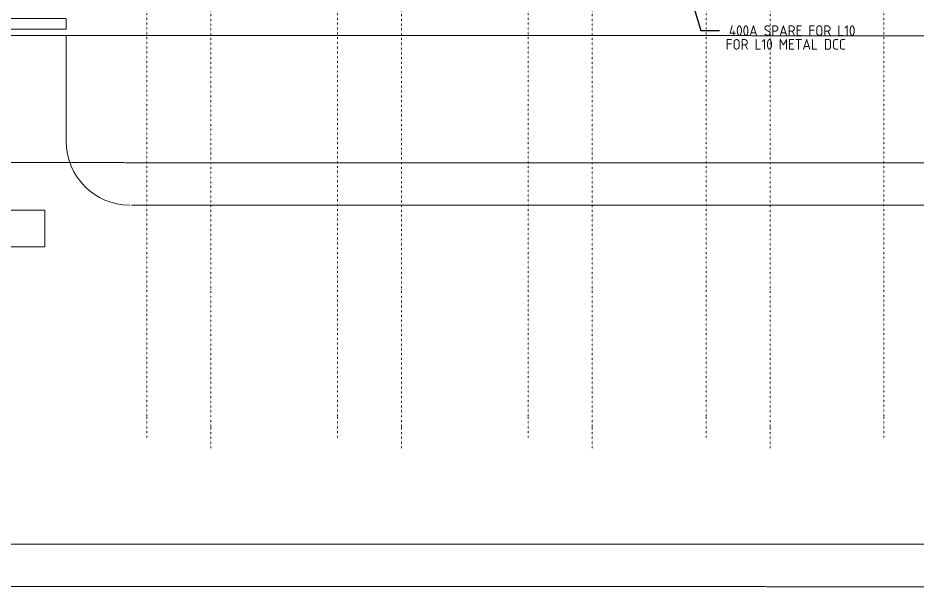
# Model space of a CAD drawing. Extents: x -168053 to 290600, y -560063 to 131745.
# Drawn here: x -9098 to 33335, y -35530 to -8679 of the extents above; entities that cross this region are included whole.
import ezdxf
from ezdxf.enums import TextEntityAlignment as Align

# ---------------------------------------------------------------- set-up
doc = ezdxf.new("R2010")
doc.units = 0
doc.header["$LTSCALE"] = 250
for name, pattern in [('H12PL1$0$CENTERK4', [0.3582, 0.3333, -0.0083, 0.0083, -0.0083]), ('H12PL1$0$JJP_三點線', [0.9, 0.3, -0.15, 0, -0.15, 0, -0.15, 0, -0.15]), ('H12PL25$0$JJP_三點線', [0.9, 0.3, -0.15, 0, -0.15, 0, -0.15, 0, -0.15])]:
    doc.linetypes.add(name, pattern=pattern)
for name, color, linetype in [('H12PL1$0$L10_14_DOURO', 252, 'Continuous'), ('H12PL1$0$L10_14_LEVEL', 252, 'Continuous'), ('H12PL1$0$L10_14_SIKICHI', 252, 'Continuous'), ('H12PL1$0$L10_14_SITE', 252, 'Continuous'), ('H12PL1$0$S-GRID', 252, 'Continuous'), ('H12PL25$0$S-GRID', 252, 'Continuous'), ('XFM2P25-200K$0$$0$M-PIPE-TEXT', 3, 'Continuous'), ('XFM2P25-200K$0$$0$M-PIPE-TEXT-ARROR', 91, 'Continuous')]:
    doc.layers.add(name, color=color, linetype=linetype)
doc.styles.add('XFM2P25-200K$0$$0$aa-txt', font='isocp.shx', dxfattribs={"bigfont": 'chineset.shx'})
doc.dimstyles.new('XFM2P25-200K$0$$0$adim-200', dxfattribs={"dimscale": 200, "dimtxt": 0.3, "dimasz": 2.5, "dimexe": 0.1, "dimexo": 0.5, "dimgap": 0.15, "dimtad": 0, "dimdec": 4, "dimzin": 3, "dimdsep": 46, "dimtxsty": 'XFM2P25-200K$0$$0$aa-txt', "dimcen": 2.5, "dimclrd": 256, "dimclre": 256, "dimclrt": 256, "dimadec": 0, "dimazin": 0, "dimtfac": 1, "dimtdec": 4, "dimtmove": 0, "dimatfit": 3, "dimfxl": 1, "dimtolj": 1, "dimtzin": 0, "dimarcsym": 0})

# ---------------------------------------------------------------- blocks, each defined once
blk = doc.blocks.new('H12PL25')
at = {"layer": 'H12PL25$0$S-GRID', "linetype": 'H12PL25$0$JJP_三點線', "lineweight": 0}
for p, q in [((0, 128250), (0, -28000)), ((9000, 128250), (9000, -28000)), ((18000, 128250), (18000, -28000)), ((26400, 128250), (26400, -28000)), ((0, -28000), (0, -29000)), ((9000, -28000), (9000, -29000)), ((18000, -28000), (18000, -29000)), ((26400, -28000), (26400, -29000))]:
    blk.add_line(p, q, dxfattribs=at)
blk = doc.blocks.new('H12PL1')
at = {"layer": 'H12PL1$0$L10_14_DOURO', "lineweight": 0}
for p, q in [((263350.86, -18066.2), (-720.36, -18001.66)), ((10639.33, -34004.43), (-23200, -33996.16)), ((96439.32, -34025.4), (10639.33, -34004.43))]:
    blk.add_line(p, q, dxfattribs=at)
blk.add_arc((-800, -15002.71), 3000, 180, 270, dxfattribs=at)
at = {"layer": 'H12PL1$0$L10_14_LEVEL', "lineweight": 0, "flags": 128}
blk.add_lwpolyline([(-8964.89, -18238.17), (-4802.72, -18238.17), (-4802.72, -19973.94), (-8964.89, -19973.94)], close=True, dxfattribs=at)
at = {"layer": 'H12PL1$0$L10_14_SIKICHI', "linetype": 'H12PL1$0$CENTERK4', "lineweight": 0}
for p, q in [((263352.82, -10066.2), (-23200, -9996.16)), ((263351.35, -16066.2), (-23200, -15996.16)), ((263351.35, -16066.2), (-14000, -15998.41)), ((10638.84, -36004.43), (-23200, -35996.16)), ((96438.83, -36025.4), (10638.84, -36004.43))]:
    blk.add_line(p, q, dxfattribs=at)
at = {"layer": 'H12PL1$0$L10_14_SITE', "lineweight": 0}
blk.add_line((-3800, -10001.98), (-3800, -15002.71), dxfattribs=at)
blk.add_line((-3800, -10001.98), (-3800, -15002.71), dxfattribs=at)
at = {"layer": 'H12PL1$0$L10_14_SITE', "lineweight": 0, "flags": 128}
blk.add_lwpolyline([(-3800, -9694.44), (-9801.57, -9694.44), (-9801.57, -9194.44), (-3800, -9194.44)], close=True, dxfattribs=at)
at = {"layer": 'H12PL1$0$S-GRID', "linetype": 'H12PL1$0$JJP_三點線', "lineweight": 0}
for p, q in [((0, 128250), (0, -28000)), ((9000, 128250), (9000, -28000)), ((18000, 128250), (18000, -28000)), ((26400, 128250), (26400, -28000)), ((34800, 128250), (34800, -28000)), ((0, -28000), (0, -29000)), ((9000, -28000), (9000, -29000)), ((18000, -28000), (18000, -29000)), ((26400, -28000), (26400, -29000)), ((34800, -28000), (34800, -29000))]:
    blk.add_line(p, q, dxfattribs=at)
blk = doc.blocks.new('XFM2P25-200K')
at = {"layer": 'XFM2P25-200K$0$$0$M-PIPE-TEXT', "style": 'XFM2P25-200K$0$$0$aa-txt'}
for s, p in [('400A SPARE FOR L10', (30431, -9276, 0)), ('FOR L10 METAL DCC', (29970, -9924, 0))]:
    blk.add_text(s, height=500, dxfattribs=at).set_placement(p, align=Align.MIDDLE_RIGHT)
at = {"layer": 'XFM2P25-200K$0$$0$M-PIPE-TEXT-ARROR'}
blk.add_leader([(22634, -7628, 0), (23130, -9276, 0), (24016, -9276, 0)], dimstyle='XFM2P25-200K$0$$0$adim-200', dxfattribs=at)

msp = doc.modelspace()

# ---------------------------------------------------------------- block references
msp.add_blockref('XFM2P25-200K', (0, 0))

# ---------------------------------------------------------------- next in the draw order: block references
msp.add_blockref('H12PL25', (0, 0))

# ---------------------------------------------------------------- next in the draw order: block references
msp.add_blockref('H12PL1', (-3024, 495))

doc.saveas('drawing.dxf')
